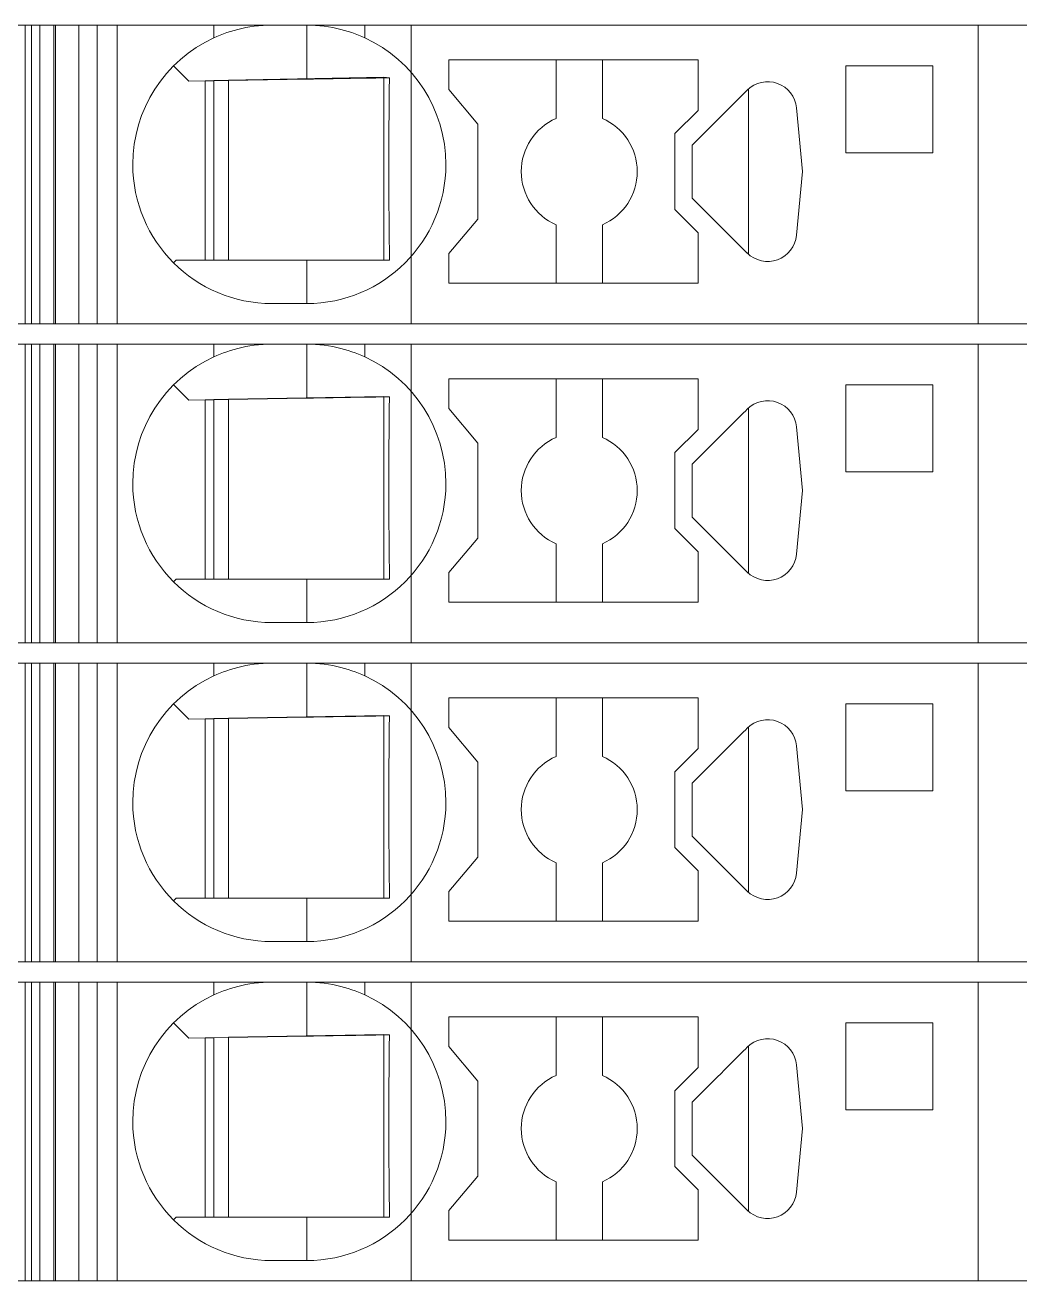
# Model space of a CAD drawing. Header units: millimetres. Extents: x 0 to 1680, y 0 to 1188.
# Drawn here: x 919.89 to 937.05, y 276.35 to 298 of the extents above; entities that cross this region are included whole.
import ezdxf
from ezdxf.enums import TextEntityAlignment as Align

# ---------------------------------------------------------------- set-up
doc = ezdxf.new("R2010")
doc.units = ezdxf.units.MM
for name, color, linetype, lineweight in [('EPLAN309', 5, 'Continuous', 5), ('EPLAN493', 5, 'Continuous', 5), ('MAIN-1', 7, 'Continuous', 5), ('MAIN-2', 7, 'Continuous', 5)]:
    doc.layers.add(name, color=color, linetype=linetype, lineweight=lineweight)
doc.styles.add('Tahoma', font='')
doc.styles.get('Tahoma').set_extended_font_data('Tahoma')

# ---------------------------------------------------------------- blocks, each defined once
blk = doc.blocks.new('EPLSYM_LibrarySPECIAL_Symbol12_Variant0_Placement8_59')
at = {"layer": 'EPLAN309', "lineweight": 13, "ltscale": 16}
blk.add_lwpolyline([(0, -5.15), (68.15, -5.15), (68.15, 0), (0, 0)], close=True, dxfattribs=at)
at = {"layer": 'EPLAN493', "color": 5, "style": 'Tahoma'}
blk.add_attdef('17_20450', text='', height=2.3478, dxfattribs=at).set_placement((0, -21.83478), align=Align.MIDDLE_RIGHT)
blk = doc.blocks.new('EPLSYM_LibrarySPECIAL_Symbol12_Variant0_Placement8_60')
at = {"layer": 'EPLAN309', "lineweight": 13, "ltscale": 16}
blk.add_lwpolyline([(0, -5.15), (68.15, -5.15), (68.15, 0), (0, 0)], close=True, dxfattribs=at)
at = {"layer": 'EPLAN493', "color": 5, "style": 'Tahoma'}
blk.add_attdef('17_20450', text='', height=2.3478, dxfattribs=at).set_placement((0, -21.83478), align=Align.MIDDLE_RIGHT)
blk = doc.blocks.new('EPLSYM_LibrarySPECIAL_Symbol12_Variant0_Placement8_61')
at = {"layer": 'EPLAN309', "lineweight": 13, "ltscale": 16}
blk.add_lwpolyline([(0, -5.15), (68.15, -5.15), (68.15, 0), (0, 0)], close=True, dxfattribs=at)
at = {"layer": 'EPLAN493', "color": 5, "style": 'Tahoma'}
blk.add_attdef('17_20450', text='', height=2.3478, dxfattribs=at).set_placement((0, -21.83478), align=Align.MIDDLE_RIGHT)
blk = doc.blocks.new('EPLSYM_LibrarySPECIAL_Symbol12_Variant0_Placement8_62')
at = {"layer": 'EPLAN309', "lineweight": 13, "ltscale": 16}
blk.add_lwpolyline([(0, -5.15), (68.15, -5.15), (68.15, 0), (0, 0)], close=True, dxfattribs=at)
at = {"layer": 'EPLAN493', "color": 5, "style": 'Tahoma'}
blk.add_attdef('17_20450', text='', height=2.3478, dxfattribs=at).set_placement((0, -21.83478), align=Align.MIDDLE_RIGHT)

msp = doc.modelspace()

# ---------------------------------------------------------------- linework, layer by layer
at = {"layer": 'MAIN-1'}
for p, q in [((920.001, 298), (919.893, 298)), ((919.893, 292.85), (919.893, 298)), ((920.001, 298), (923.15, 298)), ((920.001, 292.85), (920.001, 298)), ((923.15, 298), (924.15, 298)), ((923.15, 298), (923.15, 297.782)), ((923.433, 297.89), (923.497, 297.909)), ((923.497, 297.909), (923.563, 297.927)), ((923.563, 297.927), (923.631, 297.943)), ((923.631, 297.943), (923.701, 297.958)), ((923.701, 297.958), (923.772, 297.97)), ((923.772, 297.97), (923.846, 297.981)), ((923.846, 297.981), (923.921, 297.989)), ((923.921, 297.989), (923.997, 297.995)), ((923.997, 297.995), (924.073, 297.999)), ((924.073, 297.999), (924.15, 298)), ((924.75, 298), (924.15, 298)), ((924.827, 297.999), (924.75, 298)), ((925.75, 298), (924.75, 298)), ((924.75, 297.068), (924.75, 298)), ((924.903, 297.995), (924.827, 297.999)), ((924.979, 297.989), (924.903, 297.995)), ((925.054, 297.981), (924.979, 297.989)), ((925.128, 297.97), (925.054, 297.981)), ((925.199, 297.958), (925.128, 297.97)), ((925.269, 297.943), (925.199, 297.958)), ((925.337, 297.927), (925.269, 297.943)), ((925.403, 297.909), (925.337, 297.927)), ((925.467, 297.89), (925.403, 297.909)), ((925.75, 298), (936.332, 298)), ((925.75, 298), (925.75, 297.782)), ((937.05, 298), (936.332, 298)), ((936.332, 292.85), (936.332, 298)), ((923.15, 297.782), (923.202, 297.805)), ((923.202, 297.805), (923.256, 297.827)), ((923.256, 297.827), (923.313, 297.849)), ((923.313, 297.849), (923.372, 297.87)), ((923.372, 297.87), (923.433, 297.89)), ((925.528, 297.87), (925.467, 297.89)), ((925.587, 297.849), (925.528, 297.87)), ((925.644, 297.827), (925.587, 297.849)), ((925.698, 297.805), (925.644, 297.827)), ((925.75, 297.782), (925.698, 297.805)), ((922.453, 297.297), (922.717, 297.033)), ((927.2, 297.4), (927.2, 296.889)), ((931.5, 297.4), (927.2, 297.4)), ((929.05, 297.4), (929.05, 296.392)), ((929.85, 296.392), (929.85, 297.4)), ((931.5, 296.529), (931.5, 297.4)), ((934.05, 297.3), (934.05, 295.8)), ((935.55, 297.3), (934.05, 297.3)), ((935.55, 295.8), (935.55, 297.3)), ((922.717, 297.033), (924.75, 297.068)), ((923.15, 297.04), (923.15, 293.95)), ((923.4, 293.95), (923.4, 297.045)), ((924.87, 297.07), (924.75, 297.068)), ((924.987, 297.072), (924.87, 297.07)), ((925.1, 297.074), (924.987, 297.072)), ((925.209, 297.076), (925.1, 297.074)), ((925.313, 297.078), (925.209, 297.076)), ((925.412, 297.079), (925.313, 297.078)), ((925.507, 297.081), (925.412, 297.079)), ((925.599, 297.083), (925.507, 297.081)), ((925.688, 297.084), (925.599, 297.083)), ((925.774, 297.086), (925.688, 297.084)), ((925.858, 297.087), (925.774, 297.086)), ((925.94, 297.088), (925.858, 297.087)), ((926.02, 297.09), (925.94, 297.088)), ((926.099, 297.091), (926.02, 297.09)), ((926.079, 293.95), (926.079, 297.091)), ((926.176, 297.092), (926.099, 297.091)), ((926.176, 297.022), (926.176, 297.092)), ((923, 293.95), (923, 297.038)), ((926.173, 296.803), (926.174, 296.877)), ((926.174, 296.877), (926.175, 296.95)), ((926.175, 296.95), (926.176, 297.022)), ((927.7, 296.293), (927.2, 296.889)), ((932.315, 296.847), (932.284, 296.816)), ((932.346, 296.879), (932.315, 296.847)), ((932.367, 296.898), (932.367, 294.052)), ((926.171, 296.57), (926.172, 296.649)), ((926.172, 296.649), (926.173, 296.727)), ((926.173, 296.727), (926.173, 296.803)), ((932.094, 296.626), (932.058, 296.59)), ((932.127, 296.659), (932.094, 296.626)), ((932.158, 296.691), (932.127, 296.659)), ((932.19, 296.722), (932.158, 296.691)), ((932.221, 296.753), (932.19, 296.722)), ((932.252, 296.785), (932.221, 296.753)), ((932.284, 296.816), (932.252, 296.785)), ((926.169, 296.317), (926.17, 296.404)), ((926.17, 296.488), (926.171, 296.57)), ((926.17, 296.404), (926.17, 296.488)), ((931.1, 296.129), (931.5, 296.529)), ((931.902, 296.434), (931.823, 296.356)), ((931.943, 296.475), (931.902, 296.434)), ((931.983, 296.515), (931.943, 296.475)), ((932.021, 296.553), (931.983, 296.515)), ((932.058, 296.59), (932.021, 296.553)), ((933.302, 295.475), (933.198, 296.572)), ((926.168, 296.132), (926.169, 296.226)), ((926.169, 296.226), (926.169, 296.317)), ((927.7, 294.657), (927.7, 296.293)), ((931.658, 296.19), (931.572, 296.104)), ((931.742, 296.274), (931.658, 296.19)), ((931.823, 296.356), (931.742, 296.274)), ((926.167, 295.931), (926.168, 296.034)), ((926.168, 296.034), (926.168, 296.132)), ((931.1, 296.129), (931.1, 294.821)), ((931.486, 296.018), (931.4, 295.932)), ((931.572, 296.104), (931.486, 296.018)), ((926.167, 295.824), (926.167, 295.931)), ((926.167, 295.713), (926.167, 295.824)), ((931.4, 295.802), (931.4, 295.932)), ((931.4, 295.671), (931.4, 295.802)), ((934.05, 295.8), (935.55, 295.8)), ((926.167, 295.6), (926.167, 295.713)), ((926.167, 295.479), (926.167, 295.6)), ((931.4, 295.54), (931.4, 295.671)), ((931.4, 295.41), (931.4, 295.54)), ((926.167, 295.361), (926.167, 295.479)), ((926.167, 295.247), (926.167, 295.361)), ((931.4, 295.279), (931.4, 295.41)), ((933.198, 294.378), (933.302, 295.475)), ((926.168, 295.138), (926.167, 295.247)), ((926.168, 295.034), (926.168, 295.138)), ((931.4, 295.148), (931.4, 295.279)), ((931.4, 295.018), (931.4, 295.148)), ((926.169, 294.934), (926.168, 295.034)), ((926.169, 294.839), (926.169, 294.934)), ((931.4, 295.018), (932.346, 294.071)), ((926.17, 294.748), (926.169, 294.839)), ((926.171, 294.659), (926.17, 294.748)), ((926.172, 294.573), (926.171, 294.659)), ((927.2, 294.061), (927.7, 294.657)), ((931.5, 294.421), (931.1, 294.821)), ((926.172, 294.49), (926.172, 294.573)), ((926.173, 294.408), (926.172, 294.49)), ((929.05, 293.55), (929.05, 294.558)), ((929.85, 293.55), (929.85, 294.558)), ((926.174, 294.329), (926.173, 294.408)), ((926.175, 294.25), (926.174, 294.329)), ((926.176, 294.174), (926.175, 294.25)), ((931.5, 293.55), (931.5, 294.421)), ((926.176, 294.098), (926.176, 294.174)), ((926.177, 294.024), (926.176, 294.098)), ((926.178, 293.95), (926.177, 294.024)), ((927.2, 294.061), (927.2, 293.55)), ((922.5, 293.95), (922.453, 293.903)), ((922.5, 293.95), (924.75, 293.95)), ((924.75, 293.95), (924.842, 293.95)), ((924.75, 293.95), (924.75, 293.2)), ((924.842, 293.95), (924.933, 293.95)), ((924.933, 293.95), (925.023, 293.95)), ((925.023, 293.95), (925.11, 293.95)), ((925.11, 293.95), (925.195, 293.95)), ((925.195, 293.95), (925.278, 293.95)), ((925.278, 293.95), (925.358, 293.95)), ((925.358, 293.95), (925.436, 293.95)), ((925.436, 293.95), (925.511, 293.95)), ((925.511, 293.95), (925.585, 293.95)), ((925.585, 293.95), (925.657, 293.95)), ((925.657, 293.95), (925.726, 293.95)), ((925.726, 293.95), (925.795, 293.95)), ((925.795, 293.95), (925.861, 293.95)), ((925.861, 293.95), (925.927, 293.95)), ((925.927, 293.95), (925.991, 293.95)), ((925.991, 293.95), (926.055, 293.95)), ((926.055, 293.95), (926.117, 293.95)), ((926.117, 293.95), (926.178, 293.95)), ((931.5, 293.55), (927.2, 293.55)), ((924.75, 293.2), (924.15, 293.2)), ((920.001, 292.85), (919.893, 292.85)), ((920.001, 292.85), (936.332, 292.85)), ((937.05, 292.85), (936.332, 292.85)), ((920.001, 292.5), (919.893, 292.5)), ((919.893, 287.35), (919.893, 292.5)), ((920.001, 292.5), (923.15, 292.5)), ((920.001, 287.35), (920.001, 292.5)), ((923.15, 292.5), (924.15, 292.5)), ((923.15, 292.5), (923.15, 292.282)), ((923.921, 292.489), (923.997, 292.495)), ((923.997, 292.495), (924.073, 292.499)), ((924.073, 292.499), (924.15, 292.5)), ((924.75, 292.5), (924.15, 292.5)), ((924.827, 292.499), (924.75, 292.5)), ((925.75, 292.5), (924.75, 292.5)), ((924.75, 291.568), (924.75, 292.5)), ((924.903, 292.495), (924.827, 292.499)), ((924.979, 292.489), (924.903, 292.495)), ((925.75, 292.5), (936.332, 292.5)), ((925.75, 292.5), (925.75, 292.282)), ((937.05, 292.5), (936.332, 292.5)), ((936.332, 287.35), (936.332, 292.5)), ((923.15, 292.282), (923.202, 292.305)), ((923.202, 292.305), (923.256, 292.327)), ((923.256, 292.327), (923.313, 292.349)), ((923.313, 292.349), (923.372, 292.37)), ((923.372, 292.37), (923.433, 292.39)), ((923.433, 292.39), (923.497, 292.409)), ((923.497, 292.409), (923.563, 292.427)), ((923.563, 292.427), (923.631, 292.443)), ((923.631, 292.443), (923.701, 292.458)), ((923.701, 292.458), (923.772, 292.47)), ((923.772, 292.47), (923.846, 292.481)), ((923.846, 292.481), (923.921, 292.489)), ((925.054, 292.481), (924.979, 292.489)), ((925.128, 292.47), (925.054, 292.481)), ((925.199, 292.458), (925.128, 292.47)), ((925.269, 292.443), (925.199, 292.458)), ((925.337, 292.427), (925.269, 292.443)), ((925.403, 292.409), (925.337, 292.427)), ((925.467, 292.39), (925.403, 292.409)), ((925.528, 292.37), (925.467, 292.39)), ((925.587, 292.349), (925.528, 292.37)), ((925.644, 292.327), (925.587, 292.349)), ((925.698, 292.305), (925.644, 292.327)), ((925.75, 292.282), (925.698, 292.305)), ((927.2, 291.9), (927.2, 291.389)), ((931.5, 291.9), (927.2, 291.9)), ((929.05, 291.9), (929.05, 290.892)), ((929.85, 290.892), (929.85, 291.9)), ((931.5, 291.029), (931.5, 291.9)), ((922.453, 291.797), (922.717, 291.533)), ((934.05, 291.8), (934.05, 290.3)), ((935.55, 291.8), (934.05, 291.8)), ((935.55, 290.3), (935.55, 291.8)), ((922.717, 291.533), (924.75, 291.568)), ((923, 288.45), (923, 291.538)), ((923.15, 291.54), (923.15, 288.45)), ((923.4, 288.45), (923.4, 291.545)), ((924.87, 291.57), (924.75, 291.568)), ((924.987, 291.572), (924.87, 291.57)), ((925.1, 291.574), (924.987, 291.572)), ((925.209, 291.576), (925.1, 291.574)), ((925.313, 291.578), (925.209, 291.576)), ((925.412, 291.579), (925.313, 291.578)), ((925.507, 291.581), (925.412, 291.579)), ((925.599, 291.583), (925.507, 291.581)), ((925.688, 291.584), (925.599, 291.583)), ((925.774, 291.586), (925.688, 291.584)), ((925.858, 291.587), (925.774, 291.586)), ((925.94, 291.588), (925.858, 291.587)), ((926.02, 291.59), (925.94, 291.588)), ((926.099, 291.591), (926.02, 291.59)), ((926.079, 288.45), (926.079, 291.591)), ((926.176, 291.592), (926.099, 291.591)), ((926.174, 291.377), (926.175, 291.45)), ((926.175, 291.45), (926.176, 291.522)), ((926.176, 291.522), (926.176, 291.592)), ((926.172, 291.149), (926.173, 291.227)), ((926.173, 291.303), (926.174, 291.377)), ((926.173, 291.227), (926.173, 291.303)), ((927.7, 290.793), (927.2, 291.389)), ((932.19, 291.222), (932.158, 291.191)), ((932.221, 291.253), (932.19, 291.222)), ((932.252, 291.285), (932.221, 291.253)), ((932.284, 291.316), (932.252, 291.285)), ((932.315, 291.347), (932.284, 291.316)), ((932.346, 291.379), (932.315, 291.347)), ((932.367, 291.398), (932.367, 288.552)), ((926.17, 290.988), (926.171, 291.07)), ((926.17, 290.904), (926.17, 290.988)), ((926.171, 291.07), (926.172, 291.149)), ((931.1, 290.629), (931.5, 291.029)), ((931.983, 291.015), (931.943, 290.975)), ((932.021, 291.053), (931.983, 291.015)), ((932.058, 291.09), (932.021, 291.053)), ((932.094, 291.126), (932.058, 291.09)), ((932.127, 291.159), (932.094, 291.126)), ((932.158, 291.191), (932.127, 291.159)), ((933.302, 289.975), (933.198, 291.072)), ((926.169, 290.817), (926.17, 290.904)), ((926.169, 290.726), (926.169, 290.817)), ((927.7, 289.157), (927.7, 290.793)), ((931.742, 290.774), (931.658, 290.69)), ((931.823, 290.856), (931.742, 290.774)), ((931.902, 290.934), (931.823, 290.856)), ((931.943, 290.975), (931.902, 290.934)), ((926.168, 290.632), (926.169, 290.726)), ((926.168, 290.534), (926.168, 290.632)), ((931.1, 290.629), (931.1, 289.321)), ((931.572, 290.604), (931.486, 290.518)), ((931.658, 290.69), (931.572, 290.604)), ((926.167, 290.431), (926.168, 290.534)), ((926.167, 290.324), (926.167, 290.431)), ((931.486, 290.518), (931.4, 290.432)), ((931.4, 290.302), (931.4, 290.432)), ((926.167, 290.213), (926.167, 290.324)), ((926.167, 290.1), (926.167, 290.213)), ((931.4, 290.171), (931.4, 290.302)), ((931.4, 290.04), (931.4, 290.171)), ((934.05, 290.3), (935.55, 290.3)), ((926.167, 289.979), (926.167, 290.1)), ((926.167, 289.861), (926.167, 289.979)), ((931.4, 289.91), (931.4, 290.04)), ((931.4, 289.779), (931.4, 289.91)), ((933.198, 288.878), (933.302, 289.975)), ((926.167, 289.747), (926.167, 289.861)), ((926.168, 289.638), (926.167, 289.747)), ((931.4, 289.648), (931.4, 289.779)), ((926.168, 289.534), (926.168, 289.638)), ((926.169, 289.434), (926.168, 289.534)), ((931.4, 289.518), (931.4, 289.648)), ((931.4, 289.518), (932.346, 288.571)), ((926.169, 289.339), (926.169, 289.434)), ((926.17, 289.248), (926.169, 289.339)), ((926.171, 289.159), (926.17, 289.248)), ((931.5, 288.921), (931.1, 289.321)), ((926.172, 289.073), (926.171, 289.159)), ((926.172, 288.99), (926.172, 289.073)), ((927.2, 288.561), (927.7, 289.157)), ((929.05, 288.05), (929.05, 289.058)), ((929.85, 288.05), (929.85, 289.058)), ((926.173, 288.908), (926.172, 288.99)), ((926.174, 288.829), (926.173, 288.908)), ((926.175, 288.75), (926.174, 288.829)), ((931.5, 288.05), (931.5, 288.921)), ((926.176, 288.674), (926.175, 288.75)), ((926.176, 288.598), (926.176, 288.674)), ((926.177, 288.524), (926.176, 288.598)), ((922.5, 288.45), (922.453, 288.403)), ((922.5, 288.45), (924.75, 288.45)), ((924.75, 288.45), (924.842, 288.45)), ((924.75, 288.45), (924.75, 287.7)), ((924.842, 288.45), (924.933, 288.45)), ((924.933, 288.45), (925.023, 288.45)), ((925.023, 288.45), (925.11, 288.45)), ((925.11, 288.45), (925.195, 288.45)), ((925.195, 288.45), (925.278, 288.45)), ((925.278, 288.45), (925.358, 288.45)), ((925.358, 288.45), (925.436, 288.45)), ((925.436, 288.45), (925.511, 288.45)), ((925.511, 288.45), (925.585, 288.45)), ((925.585, 288.45), (925.657, 288.45)), ((925.657, 288.45), (925.726, 288.45)), ((925.726, 288.45), (925.795, 288.45)), ((925.795, 288.45), (925.861, 288.45)), ((925.861, 288.45), (925.927, 288.45)), ((925.927, 288.45), (925.991, 288.45)), ((925.991, 288.45), (926.055, 288.45)), ((926.055, 288.45), (926.117, 288.45)), ((926.117, 288.45), (926.178, 288.45)), ((926.178, 288.45), (926.177, 288.524)), ((927.2, 288.561), (927.2, 288.05)), ((931.5, 288.05), (927.2, 288.05)), ((924.75, 287.7), (924.15, 287.7)), ((920.001, 287.35), (919.893, 287.35)), ((920.001, 287.35), (936.332, 287.35)), ((937.05, 287.35), (936.332, 287.35)), ((920.001, 287), (919.893, 287)), ((919.893, 281.85), (919.893, 287)), ((920.001, 287), (923.15, 287)), ((920.001, 281.85), (920.001, 287)), ((923.15, 287), (924.15, 287)), ((923.15, 287), (923.15, 286.782)), ((923.313, 286.849), (923.372, 286.87)), ((923.372, 286.87), (923.433, 286.89)), ((923.433, 286.89), (923.497, 286.909)), ((923.497, 286.909), (923.563, 286.927)), ((923.563, 286.927), (923.631, 286.943)), ((923.631, 286.943), (923.701, 286.958)), ((923.701, 286.958), (923.772, 286.97)), ((923.772, 286.97), (923.846, 286.981)), ((923.846, 286.981), (923.921, 286.989)), ((923.921, 286.989), (923.997, 286.995)), ((923.997, 286.995), (924.073, 286.999)), ((924.073, 286.999), (924.15, 287)), ((924.75, 287), (924.15, 287)), ((924.827, 286.999), (924.75, 287)), ((925.75, 287), (924.75, 287)), ((924.75, 286.068), (924.75, 287)), ((924.903, 286.995), (924.827, 286.999)), ((924.979, 286.989), (924.903, 286.995)), ((925.054, 286.981), (924.979, 286.989)), ((925.128, 286.97), (925.054, 286.981)), ((925.199, 286.958), (925.128, 286.97)), ((925.269, 286.943), (925.199, 286.958)), ((925.337, 286.927), (925.269, 286.943)), ((925.403, 286.909), (925.337, 286.927)), ((925.467, 286.89), (925.403, 286.909)), ((925.528, 286.87), (925.467, 286.89)), ((925.587, 286.849), (925.528, 286.87)), ((925.75, 287), (936.332, 287)), ((925.75, 287), (925.75, 286.782)), ((937.05, 287), (936.332, 287)), ((936.332, 281.85), (936.332, 287)), ((923.15, 286.782), (923.202, 286.805)), ((923.202, 286.805), (923.256, 286.827)), ((923.256, 286.827), (923.313, 286.849)), ((925.644, 286.827), (925.587, 286.849)), ((925.698, 286.805), (925.644, 286.827)), ((925.75, 286.782), (925.698, 286.805)), ((922.453, 286.297), (922.717, 286.033)), ((927.2, 286.4), (927.2, 285.889)), ((931.5, 286.4), (927.2, 286.4)), ((929.05, 286.4), (929.05, 285.392)), ((929.85, 285.392), (929.85, 286.4)), ((931.5, 285.529), (931.5, 286.4)), ((934.05, 286.3), (934.05, 284.8)), ((935.55, 286.3), (934.05, 286.3)), ((935.55, 284.8), (935.55, 286.3)), ((922.717, 286.033), (924.75, 286.068)), ((923, 282.95), (923, 286.038)), ((923.15, 286.04), (923.15, 282.95)), ((923.4, 282.95), (923.4, 286.045)), ((924.87, 286.07), (924.75, 286.068)), ((924.987, 286.072), (924.87, 286.07)), ((925.1, 286.074), (924.987, 286.072)), ((925.209, 286.076), (925.1, 286.074)), ((925.313, 286.078), (925.209, 286.076)), ((925.412, 286.079), (925.313, 286.078)), ((925.507, 286.081), (925.412, 286.079)), ((925.599, 286.083), (925.507, 286.081)), ((925.688, 286.084), (925.599, 286.083)), ((925.774, 286.086), (925.688, 286.084)), ((925.858, 286.087), (925.774, 286.086)), ((925.94, 286.088), (925.858, 286.087)), ((926.02, 286.09), (925.94, 286.088)), ((926.099, 286.091), (926.02, 286.09)), ((926.079, 282.95), (926.079, 286.091)), ((926.176, 286.092), (926.099, 286.091)), ((926.175, 285.95), (926.176, 286.022)), ((926.176, 286.022), (926.176, 286.092)), ((926.173, 285.803), (926.174, 285.877)), ((926.173, 285.727), (926.173, 285.803)), ((926.174, 285.877), (926.175, 285.95)), ((927.7, 285.293), (927.2, 285.889)), ((932.252, 285.785), (932.221, 285.753)), ((932.284, 285.816), (932.252, 285.785)), ((932.315, 285.847), (932.284, 285.816)), ((932.346, 285.879), (932.315, 285.847)), ((932.367, 285.898), (932.367, 283.052)), ((926.17, 285.488), (926.171, 285.57)), ((926.171, 285.57), (926.172, 285.649)), ((926.172, 285.649), (926.173, 285.727)), ((932.058, 285.59), (932.021, 285.553)), ((932.094, 285.626), (932.058, 285.59)), ((932.127, 285.659), (932.094, 285.626)), ((932.158, 285.691), (932.127, 285.659)), ((932.19, 285.722), (932.158, 285.691)), ((932.221, 285.753), (932.19, 285.722)), ((933.302, 284.475), (933.198, 285.572)), ((926.169, 285.317), (926.17, 285.404)), ((926.17, 285.404), (926.17, 285.488)), ((931.1, 285.129), (931.5, 285.529)), ((931.823, 285.356), (931.742, 285.274)), ((931.902, 285.434), (931.823, 285.356)), ((931.943, 285.475), (931.902, 285.434)), ((931.983, 285.515), (931.943, 285.475)), ((932.021, 285.553), (931.983, 285.515)), ((926.168, 285.132), (926.169, 285.226)), ((926.168, 285.034), (926.168, 285.132)), ((926.169, 285.226), (926.169, 285.317)), ((927.7, 283.657), (927.7, 285.293)), ((931.658, 285.19), (931.572, 285.104)), ((931.742, 285.274), (931.658, 285.19)), ((926.167, 284.931), (926.168, 285.034)), ((926.167, 284.824), (926.167, 284.931)), ((931.1, 285.129), (931.1, 283.821)), ((931.486, 285.018), (931.4, 284.932)), ((931.4, 284.802), (931.4, 284.932)), ((931.572, 285.104), (931.486, 285.018)), ((926.167, 284.713), (926.167, 284.824)), ((926.167, 284.6), (926.167, 284.713)), ((931.4, 284.671), (931.4, 284.802)), ((934.05, 284.8), (935.55, 284.8)), ((926.167, 284.479), (926.167, 284.6)), ((931.4, 284.54), (931.4, 284.671)), ((931.4, 284.41), (931.4, 284.54)), ((926.167, 284.361), (926.167, 284.479)), ((926.167, 284.247), (926.167, 284.361)), ((931.4, 284.279), (931.4, 284.41)), ((931.4, 284.148), (931.4, 284.279)), ((933.198, 283.378), (933.302, 284.475)), ((926.168, 284.138), (926.167, 284.247)), ((926.168, 284.034), (926.168, 284.138)), ((931.4, 284.018), (931.4, 284.148)), ((926.169, 283.934), (926.168, 284.034)), ((926.169, 283.839), (926.169, 283.934)), ((926.17, 283.748), (926.169, 283.839)), ((931.4, 284.018), (932.346, 283.071)), ((926.171, 283.659), (926.17, 283.748)), ((926.172, 283.573), (926.171, 283.659)), ((927.2, 283.061), (927.7, 283.657)), ((931.5, 283.421), (931.1, 283.821)), ((926.172, 283.49), (926.172, 283.573)), ((926.173, 283.408), (926.172, 283.49)), ((926.174, 283.329), (926.173, 283.408)), ((929.05, 282.55), (929.05, 283.558)), ((929.85, 282.55), (929.85, 283.558)), ((931.5, 282.55), (931.5, 283.421)), ((926.175, 283.25), (926.174, 283.329)), ((926.176, 283.174), (926.175, 283.25)), ((926.176, 283.098), (926.176, 283.174)), ((926.177, 283.024), (926.176, 283.098)), ((926.178, 282.95), (926.177, 283.024)), ((927.2, 283.061), (927.2, 282.55)), ((922.5, 282.95), (922.453, 282.903)), ((922.5, 282.95), (924.75, 282.95)), ((924.75, 282.95), (924.842, 282.95)), ((924.75, 282.95), (924.75, 282.2)), ((924.842, 282.95), (924.933, 282.95)), ((924.933, 282.95), (925.023, 282.95)), ((925.023, 282.95), (925.11, 282.95)), ((925.11, 282.95), (925.195, 282.95)), ((925.195, 282.95), (925.278, 282.95)), ((925.278, 282.95), (925.358, 282.95)), ((925.358, 282.95), (925.436, 282.95)), ((925.436, 282.95), (925.511, 282.95)), ((925.511, 282.95), (925.585, 282.95)), ((925.585, 282.95), (925.657, 282.95)), ((925.657, 282.95), (925.726, 282.95)), ((925.726, 282.95), (925.795, 282.95)), ((925.795, 282.95), (925.861, 282.95)), ((925.861, 282.95), (925.927, 282.95)), ((925.927, 282.95), (925.991, 282.95)), ((925.991, 282.95), (926.055, 282.95)), ((926.055, 282.95), (926.117, 282.95)), ((926.117, 282.95), (926.178, 282.95)), ((931.5, 282.55), (927.2, 282.55)), ((924.75, 282.2), (924.15, 282.2)), ((920.001, 281.85), (919.893, 281.85)), ((920.001, 281.85), (936.332, 281.85)), ((937.05, 281.85), (936.332, 281.85)), ((920.001, 281.5), (919.893, 281.5)), ((919.893, 276.35), (919.893, 281.5)), ((920.001, 281.5), (923.15, 281.5)), ((920.001, 276.35), (920.001, 281.5)), ((923.15, 281.5), (924.15, 281.5)), ((923.15, 281.5), (923.15, 281.282)), ((923.631, 281.443), (923.701, 281.458)), ((923.701, 281.458), (923.772, 281.47)), ((923.772, 281.47), (923.846, 281.481)), ((923.846, 281.481), (923.921, 281.489)), ((923.921, 281.489), (923.997, 281.495)), ((923.997, 281.495), (924.073, 281.499)), ((924.073, 281.499), (924.15, 281.5)), ((924.75, 281.5), (924.15, 281.5)), ((924.827, 281.499), (924.75, 281.5)), ((925.75, 281.5), (924.75, 281.5)), ((924.75, 280.568), (924.75, 281.5)), ((924.903, 281.495), (924.827, 281.499)), ((924.979, 281.489), (924.903, 281.495)), ((925.054, 281.481), (924.979, 281.489)), ((925.128, 281.47), (925.054, 281.481)), ((925.199, 281.458), (925.128, 281.47)), ((925.269, 281.443), (925.199, 281.458)), ((925.75, 281.5), (936.332, 281.5)), ((925.75, 281.5), (925.75, 281.282)), ((937.05, 281.5), (936.332, 281.5)), ((936.332, 276.35), (936.332, 281.5)), ((923.15, 281.282), (923.202, 281.305)), ((923.202, 281.305), (923.256, 281.327)), ((923.256, 281.327), (923.313, 281.349)), ((923.313, 281.349), (923.372, 281.37)), ((923.372, 281.37), (923.433, 281.39)), ((923.433, 281.39), (923.497, 281.409)), ((923.497, 281.409), (923.563, 281.427)), ((923.563, 281.427), (923.631, 281.443)), ((925.337, 281.427), (925.269, 281.443)), ((925.403, 281.409), (925.337, 281.427)), ((925.467, 281.39), (925.403, 281.409)), ((925.528, 281.37), (925.467, 281.39)), ((925.587, 281.349), (925.528, 281.37)), ((925.644, 281.327), (925.587, 281.349)), ((925.698, 281.305), (925.644, 281.327)), ((925.75, 281.282), (925.698, 281.305)), ((927.2, 280.9), (927.2, 280.389)), ((931.5, 280.9), (927.2, 280.9)), ((929.05, 280.9), (929.05, 279.892)), ((929.85, 279.892), (929.85, 280.9)), ((931.5, 280.029), (931.5, 280.9)), ((922.453, 280.797), (922.717, 280.533)), ((925.688, 280.584), (925.599, 280.583)), ((925.774, 280.586), (925.688, 280.584)), ((925.858, 280.587), (925.774, 280.586)), ((925.94, 280.588), (925.858, 280.587)), ((926.02, 280.59), (925.94, 280.588)), ((926.099, 280.591), (926.02, 280.59)), ((926.079, 277.45), (926.079, 280.591)), ((926.176, 280.592), (926.099, 280.591)), ((926.176, 280.522), (926.176, 280.592)), ((934.05, 280.8), (934.05, 279.3)), ((935.55, 280.8), (934.05, 280.8)), ((935.55, 279.3), (935.55, 280.8)), ((922.717, 280.533), (924.75, 280.568)), ((923, 277.45), (923, 280.538)), ((923.15, 280.54), (923.15, 277.45)), ((923.4, 277.45), (923.4, 280.545)), ((924.87, 280.57), (924.75, 280.568)), ((924.987, 280.572), (924.87, 280.57)), ((925.1, 280.574), (924.987, 280.572)), ((925.209, 280.576), (925.1, 280.574)), ((925.313, 280.578), (925.209, 280.576)), ((925.412, 280.579), (925.313, 280.578)), ((925.507, 280.581), (925.412, 280.579)), ((925.599, 280.583), (925.507, 280.581)), ((926.173, 280.303), (926.174, 280.377)), ((926.174, 280.377), (926.175, 280.45)), ((926.175, 280.45), (926.176, 280.522)), ((927.7, 279.793), (927.2, 280.389)), ((932.346, 280.379), (932.315, 280.347)), ((932.367, 280.398), (932.367, 277.552)), ((926.172, 280.149), (926.173, 280.227)), ((926.173, 280.227), (926.173, 280.303)), ((932.127, 280.159), (932.094, 280.126)), ((932.158, 280.191), (932.127, 280.159)), ((932.19, 280.222), (932.158, 280.191)), ((932.221, 280.253), (932.19, 280.222)), ((932.252, 280.285), (932.221, 280.253)), ((932.284, 280.316), (932.252, 280.285)), ((932.315, 280.347), (932.284, 280.316)), ((926.17, 279.988), (926.171, 280.07)), ((926.17, 279.904), (926.17, 279.988)), ((926.171, 280.07), (926.172, 280.149)), ((931.1, 279.629), (931.5, 280.029)), ((931.943, 279.975), (931.902, 279.934)), ((931.983, 280.015), (931.943, 279.975)), ((932.021, 280.053), (931.983, 280.015)), ((932.058, 280.09), (932.021, 280.053)), ((932.094, 280.126), (932.058, 280.09)), ((933.302, 278.975), (933.198, 280.072)), ((926.168, 279.632), (926.169, 279.726)), ((926.169, 279.817), (926.17, 279.904)), ((926.169, 279.726), (926.169, 279.817)), ((927.7, 278.157), (927.7, 279.793)), ((931.742, 279.774), (931.658, 279.69)), ((931.823, 279.856), (931.742, 279.774)), ((931.902, 279.934), (931.823, 279.856)), ((926.167, 279.431), (926.168, 279.534)), ((926.168, 279.534), (926.168, 279.632)), ((931.1, 279.629), (931.1, 278.321)), ((931.486, 279.518), (931.4, 279.432)), ((931.572, 279.604), (931.486, 279.518)), ((931.658, 279.69), (931.572, 279.604)), ((926.167, 279.324), (926.167, 279.431)), ((926.167, 279.213), (926.167, 279.324)), ((931.4, 279.302), (931.4, 279.432)), ((931.4, 279.171), (931.4, 279.302)), ((934.05, 279.3), (935.55, 279.3)), ((926.167, 279.1), (926.167, 279.213)), ((926.167, 278.979), (926.167, 279.1)), ((931.4, 279.04), (931.4, 279.171)), ((926.167, 278.861), (926.167, 278.979)), ((926.167, 278.747), (926.167, 278.861)), ((931.4, 278.91), (931.4, 279.04)), ((931.4, 278.779), (931.4, 278.91)), ((933.198, 277.878), (933.302, 278.975)), ((926.168, 278.638), (926.167, 278.747)), ((926.168, 278.534), (926.168, 278.638)), ((931.4, 278.648), (931.4, 278.779)), ((931.4, 278.518), (931.4, 278.648)), ((926.169, 278.434), (926.168, 278.534)), ((926.169, 278.339), (926.169, 278.434)), ((931.4, 278.518), (932.346, 277.571)), ((926.17, 278.248), (926.169, 278.339)), ((926.171, 278.159), (926.17, 278.248)), ((931.5, 277.921), (931.1, 278.321)), ((926.172, 278.073), (926.171, 278.159)), ((926.172, 277.99), (926.172, 278.073)), ((926.173, 277.908), (926.172, 277.99)), ((927.2, 277.561), (927.7, 278.157)), ((929.05, 277.05), (929.05, 278.058)), ((929.85, 277.05), (929.85, 278.058)), ((926.174, 277.829), (926.173, 277.908)), ((926.175, 277.75), (926.174, 277.829)), ((931.5, 277.05), (931.5, 277.921)), ((926.176, 277.674), (926.175, 277.75)), ((926.176, 277.598), (926.176, 277.674)), ((926.177, 277.524), (926.176, 277.598)), ((927.2, 277.561), (927.2, 277.05)), ((922.5, 277.45), (922.453, 277.403)), ((922.5, 277.45), (924.75, 277.45)), ((924.75, 277.45), (924.842, 277.45)), ((924.75, 277.45), (924.75, 276.7)), ((924.842, 277.45), (924.933, 277.45)), ((924.933, 277.45), (925.023, 277.45)), ((925.023, 277.45), (925.11, 277.45)), ((925.11, 277.45), (925.195, 277.45)), ((925.195, 277.45), (925.278, 277.45)), ((925.278, 277.45), (925.358, 277.45)), ((925.358, 277.45), (925.436, 277.45)), ((925.436, 277.45), (925.511, 277.45)), ((925.511, 277.45), (925.585, 277.45)), ((925.585, 277.45), (925.657, 277.45)), ((925.657, 277.45), (925.726, 277.45)), ((925.726, 277.45), (925.795, 277.45)), ((925.795, 277.45), (925.861, 277.45)), ((925.861, 277.45), (925.927, 277.45)), ((925.927, 277.45), (925.991, 277.45)), ((925.991, 277.45), (926.055, 277.45)), ((926.055, 277.45), (926.117, 277.45)), ((926.117, 277.45), (926.178, 277.45)), ((926.178, 277.45), (926.177, 277.524)), ((931.5, 277.05), (927.2, 277.05)), ((924.75, 276.7), (924.15, 276.7)), ((920.001, 276.35), (919.893, 276.35)), ((920.001, 276.35), (936.332, 276.35)), ((937.05, 276.35), (936.332, 276.35))]:
    msp.add_line(p, q, dxfattribs=at)
for centre, radius, start, end in [((924.15, 295.6), 2.4, 114.6244, 180), ((924.75, 295.6), 2.4, 0, 65.3756), ((932.7, 296.525), 0.5, 5.4404, 135), ((929.45, 295.475), 1, 113.5782, 180), ((929.45, 295.475), 1, 0, 66.4218), ((924.15, 295.6), 2.4, 180, 270), ((924.75, 295.6), 2.4, 270, 0), ((929.45, 295.475), 1, 180, 246.4218), ((929.45, 295.475), 1, 293.5782, 0), ((932.7, 294.425), 0.5, 225, 354.5596), ((924.15, 290.1), 2.4, 114.6244, 180), ((924.75, 290.1), 2.4, 0, 65.3756), ((932.7, 291.025), 0.5, 5.4404, 135), ((929.45, 289.975), 1, 113.5782, 180), ((929.45, 289.975), 1, 0, 66.4218), ((924.15, 290.1), 2.4, 180, 270), ((924.75, 290.1), 2.4, 270, 0), ((929.45, 289.975), 1, 180, 246.4218), ((929.45, 289.975), 1, 293.5782, 0), ((932.7, 288.925), 0.5, 225, 354.5596), ((924.15, 284.6), 2.4, 114.6244, 180), ((924.75, 284.6), 2.4, 0, 65.3756), ((932.7, 285.525), 0.5, 5.4404, 135), ((929.45, 284.475), 1, 113.5782, 180), ((929.45, 284.475), 1, 0, 66.4218), ((924.15, 284.6), 2.4, 180, 270), ((924.75, 284.6), 2.4, 270, 0), ((929.45, 284.475), 1, 180, 246.4218), ((929.45, 284.475), 1, 293.5782, 0), ((932.7, 283.425), 0.5, 225, 354.5596), ((924.15, 279.1), 2.4, 114.6244, 180), ((924.75, 279.1), 2.4, 0, 65.3756), ((932.7, 280.025), 0.5, 5.4404, 135), ((929.45, 278.975), 1, 113.5782, 180), ((929.45, 278.975), 1, 0, 66.4218), ((924.15, 279.1), 2.4, 180, 270), ((924.75, 279.1), 2.4, 270, 0), ((929.45, 278.975), 1, 180, 246.4218), ((929.45, 278.975), 1, 293.5782, 0), ((932.7, 277.925), 0.5, 225, 354.5596)]:
    msp.add_arc(centre, radius, start, end, dxfattribs=at)
at = {"layer": 'MAIN-2'}
for p, q in [((920.15, 298), (920.15, 292.85)), ((920.389, 292.85), (920.389, 298)), ((920.417, 298), (920.417, 292.85)), ((920.82, 298), (920.82, 292.85)), ((921.136, 292.85), (921.136, 298)), ((921.481, 298), (921.481, 292.85)), ((926.55, 292.85), (926.55, 298)), ((922.717, 297.033), (923, 297.038)), ((923.15, 297.042), (923, 297.039)), ((923, 297.039), (923, 297.038)), ((923, 297.038), (923, 297.038)), ((923.4, 297.048), (923.15, 297.043)), ((923.15, 297.042), (923.15, 297.043)), ((923.15, 297.042), (923.15, 297.04)), ((923.4, 297.053), (926.079, 297.1)), ((923.4, 297.048), (923.4, 297.053)), ((923.4, 297.045), (923.4, 297.048)), ((926.079, 297.1), (926.176, 297.092)), ((926.079, 297.091), (926.079, 297.1)), ((923.15, 293.95), (923.15, 293.95)), ((923.4, 293.95), (923.4, 293.95)), ((920.15, 292.5), (920.15, 287.35)), ((920.389, 287.35), (920.389, 292.5)), ((920.417, 292.5), (920.417, 287.35)), ((920.82, 292.5), (920.82, 287.35)), ((921.136, 287.35), (921.136, 292.5)), ((921.481, 292.5), (921.481, 287.35)), ((926.55, 287.35), (926.55, 292.5)), ((922.717, 291.533), (923, 291.538)), ((923.15, 291.542), (923, 291.539)), ((923, 291.539), (923, 291.538)), ((923, 291.538), (923, 291.538)), ((923.4, 291.548), (923.15, 291.543)), ((923.15, 291.542), (923.15, 291.543)), ((923.15, 291.542), (923.15, 291.54)), ((923.4, 291.553), (926.079, 291.6)), ((923.4, 291.548), (923.4, 291.553)), ((923.4, 291.545), (923.4, 291.548)), ((926.079, 291.6), (926.176, 291.592)), ((926.079, 291.591), (926.079, 291.6)), ((923.15, 288.45), (923.15, 288.45)), ((923.4, 288.45), (923.4, 288.45)), ((920.15, 287), (920.15, 281.85)), ((920.389, 281.85), (920.389, 287)), ((920.417, 287), (920.417, 281.85)), ((920.82, 287), (920.82, 281.85)), ((921.136, 281.85), (921.136, 287)), ((921.481, 287), (921.481, 281.85)), ((926.55, 281.85), (926.55, 287)), ((922.717, 286.033), (923, 286.038)), ((923.15, 286.042), (923, 286.039)), ((923, 286.039), (923, 286.038)), ((923, 286.038), (923, 286.038)), ((923.4, 286.048), (923.15, 286.043)), ((923.15, 286.042), (923.15, 286.043)), ((923.15, 286.042), (923.15, 286.04)), ((923.4, 286.053), (926.079, 286.1)), ((923.4, 286.048), (923.4, 286.053)), ((923.4, 286.045), (923.4, 286.048)), ((926.079, 286.1), (926.176, 286.092)), ((926.079, 286.091), (926.079, 286.1)), ((923.15, 282.95), (923.15, 282.95)), ((923.4, 282.95), (923.4, 282.95)), ((920.15, 281.5), (920.15, 276.35)), ((920.389, 276.35), (920.389, 281.5)), ((920.417, 281.5), (920.417, 276.35)), ((920.82, 281.5), (920.82, 276.35)), ((921.136, 276.35), (921.136, 281.5)), ((921.481, 281.5), (921.481, 276.35)), ((926.55, 276.35), (926.55, 281.5)), ((923.4, 280.553), (926.079, 280.6)), ((926.079, 280.6), (926.176, 280.592)), ((926.079, 280.591), (926.079, 280.6)), ((922.717, 280.533), (923, 280.538)), ((923.15, 280.542), (923, 280.539)), ((923, 280.539), (923, 280.538)), ((923, 280.538), (923, 280.538)), ((923.4, 280.548), (923.15, 280.543)), ((923.15, 280.542), (923.15, 280.543)), ((923.15, 280.542), (923.15, 280.54)), ((923.4, 280.548), (923.4, 280.553)), ((923.4, 280.545), (923.4, 280.548)), ((923.15, 277.45), (923.15, 277.45)), ((923.4, 277.45), (923.4, 277.45))]:
    msp.add_line(p, q, dxfattribs=at)

# ---------------------------------------------------------------- block references
for name, p in [('EPLSYM_LibrarySPECIAL_Symbol12_Variant0_Placement8_59', (901, 298)), ('EPLSYM_LibrarySPECIAL_Symbol12_Variant0_Placement8_60', (901, 292.5)), ('EPLSYM_LibrarySPECIAL_Symbol12_Variant0_Placement8_61', (901, 287)), ('EPLSYM_LibrarySPECIAL_Symbol12_Variant0_Placement8_62', (901, 281.5))]:
    msp.add_blockref(name, p)

doc.saveas('drawing.dxf')
